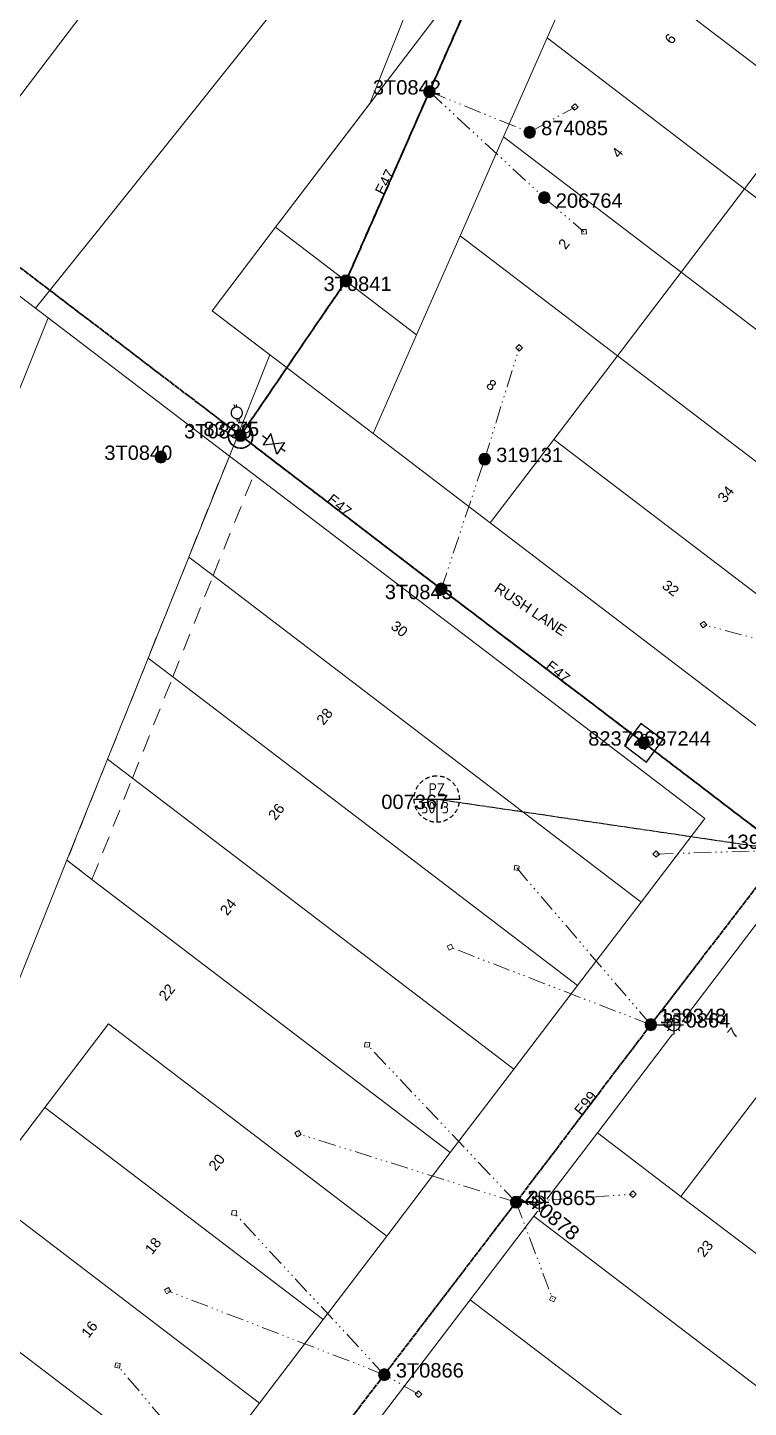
# Model space of a CAD drawing. Header units: metres. Extents: x 264899 to 270320, y 6185871 to 6191197.
# Drawn here: x 267938.5 to 268064.1, y 6186686.3 to 6186926.6 of the extents above; entities that cross this region are included whole.
import ezdxf
from ezdxf.enums import TextEntityAlignment as Align

# ---------------------------------------------------------------- set-up
doc = ezdxf.new("R2010")
doc.units = ezdxf.units.M
for name, pattern in [('Cable Exist OH', [1, 1, 0]), ('Dash', [5, 3, -2]), ('DASHED', [19.05, 12.7, -6.35]), ('PHANTOMX2', [6.6, 3, -0.75, 0.2, -0.75, 0.2, -0.75, 0.2, -0.75])]:
    doc.linetypes.add(name, pattern=pattern)
doc.layers.get('0').update_dxf_attribs({"color": 6})
for name, color, linetype, lineweight in [('_User_HV_Exist', 1, 'Continuous', 35), ('_User_LV_Exist', 5, 'Continuous', 35), ('Cadastre Easements_SP_EXT', 58, 'DASHED', 15), ('Cadastre Land Parcels_SP_EXT', 118, 'Continuous', 15), ('Cadastre Roads_SP_EXT', 218, 'Continuous', 15), ('Mains_HV_EXT', 13, 'Continuous', 25), ('Mains_LV_EXT', 163, 'Continuous', 25), ('Mains_SL_EXT', 131, 'Continuous', 25), ('Services_SP_EXT', 42, 'PHANTOMX2', 20)]:
    doc.layers.add(name, color=color, linetype=linetype, lineweight=lineweight)
for name, color, linetype in [('Equip_SL_EXT', 7, 'Continuous'), ('Equip_SP_HV_EXT', 7, 'Continuous'), ('Equip_SP_LV_EXT', 7, 'Continuous'), ('Equip_SP_SL_EXT', 7, 'Continuous'), ('SupportsOH_SP_TR_HV_LV_SL_EXT', 7, 'Continuous')]:
    doc.layers.add(name, color=color, linetype=linetype)
doc.layers.get('0').freeze()
doc.styles.add('iecARIAL', font='arial.ttf', dxfattribs={"height": 2})
doc.styles.add('IESYMBOL1', font='isocp.shx')
doc.styles.add('POLE_LABEL', font='arial.ttf', dxfattribs={"height": 2})
doc.styles.add('SL_LABEL', font='arial.ttf', dxfattribs={"height": 2})
doc.styles.add('SLCP_LABEL', font='arial.ttf', dxfattribs={"height": 2})
doc.styles.get("Standard").update_dxf_attribs({"font": 'arial.ttf'})

# ---------------------------------------------------------------- blocks, each defined once
blk = doc.blocks.new('LV_OH_LINKS_OPEN_EXT')
for p, q in [((-0.17, 4.97), (-0.17, 5.46)), ((0.17, 4.97), (0.17, 5.46)), ((-0.17, 3), (-0.17, 2.5)), ((0.17, 3), (0.17, 2.5))]:
    blk.add_line(p, q)
blk.add_lwpolyline([(0, 2.99, 1), (0, 4.98, 1)], format="xyb", close=True)
at = {"flags": 9}
for tag, p in [('ACTUAL_STATUS', (0, 0)), ('CONSTRUCTED_VOLTAGE', (0, -0.2)), ('OPERATING_VOLTAGE', (0, -0.6)), ('ORIENTATION', (0, -0.8)), ('OWNED_BY', (0, -1)), ('STATE', (0, -1.2)), ('SWITCH_TYPE', (0, -1.4)), ('NO_PHASES', (0, -0.4)), ('USAGE', (0, -1.6)), ('LEGEND', (0, -1.8)), ('NOTES', (0, -2))]:
    blk.add_attdef(tag, text='', height=0.2, dxfattribs=at).set_placement(p, align=Align.MIDDLE_LEFT)
at = {"flags": 1}
blk.add_attdef('Z', (0, 0), '', height=0.2, dxfattribs=at)
blk = doc.blocks.new('SL_LANTERN_EXT')
at = {"flags": 9}
for tag, p in [('LRATECODE', (-7.4, 0)), ('LOUTREACHVOCAB', (-7.2, 0)), ('LOUTREACH', (-7, 0)), ('LANTNUMBER', (-6.6, 0)), ('LNEW', (-6.4, 0)), ('LMASTVOCAB', (-6.2, 0)), ('LMAST', (-6, 0)), ('LLAMPVOCAB', (-5.8, 0)), ('LLAMP', (-5.6, 0)), ('LEXIST', (-5.4, 0)), ('LCHARGE3PERCENT', (-5.2, 0)), ('LCHARGE3', (-5, 0)), ('LCHARGE2PERCENT', (-4.8, 0)), ('LCHARGE2', (-4.6, 0)), ('LCHARGE1PERCENT', (-4.4, 0)), ('LCHARGE1', (-4.2, 0)), ('LCATEGORY', (-4, 0)), ('LBRACKETVOCAB', (-3.8, 0)), ('LBRACKET', (-3.6, 0)), ('LKINGHEIGHT', (-3.4, 0)), ('CREPLACE', (-3.2, 0)), ('CREMOVE', (-3, 0)), ('CNUMBER', (-2.8, 0)), ('CNEW', (-2.6, 0)), ('CEXIST', (-2.4, 0)), ('USAGE', (-2.2, 0)), ('STATE', (-2, 0)), ('OWNED_BY', (-1.8, 0)), ('ORIENTATION', (-1.6, 0)), ('OPERATING_VOLTAGE', (-1.4, 0)), ('NO_PHASES', (-1.2, 0)), ('LANTERN_TYPE', (-1, 0)), ('LANTERN_PURPOSE', (-0.8, 0)), ('CONTROL_TYPE', (-0.6, 0)), ('CONSTRUCTED_VOLTAGE', (-0.4, 0))]:
    blk.add_attdef(tag, text='', height=0.001, rotation=270, dxfattribs=at).set_placement(p, align=Align.MIDDLE_LEFT)
at = {"style": 'SL_LABEL', "flags": 9}
blk.add_attdef('STREET_CODE', text='', height=0.001, rotation=270, dxfattribs=at).set_placement((0, 0), align=Align.MIDDLE_LEFT)
at = {"flags": 1}
blk.add_attdef('Z', (0, 0), '', height=0.001, rotation=270, dxfattribs=at)
at = {"width": 0.9}
blk.add_attdef('LNUMBER', text='', height=1, dxfattribs=at).set_placement((7, -1), align=Align.MIDDLE_LEFT)
at = {"flags": 9}
for tag, p in [('LREMOVE', (0, -7.6)), ('LREPLACE', (0, -7.8)), ('LTYPE', (0, -8)), ('LTYPEVOCAB', (0, -8.2)), ('LEGEND', (0, -8.4)), ('SUBURB', (0, -8.6)), ('STREETNAME', (0, -8.8)), ('LOCATION', (0, -9)), ('NOTES', (0, -9.2)), ('MAINTAINED_BY', (0, -9.86))]:
    blk.add_attdef(tag, text='', height=0.001, dxfattribs=at).set_placement(p, align=Align.MIDDLE_LEFT)
blk.add_attdef('OPERATED_BY', (0, -9.61), '', height=0.001, dxfattribs=at)
blk.add_wipeout([(5.69, 0), (5.06, -1.06), (4, -1.69), (2.94, -1.06), (2.31, 0), (2.94, 1.06), (4, 1.69), (5.06, 1.06)])
for p, q in [((0, 0), (4, 0)), ((2.94, 1.06), (3.2, 0.8)), ((4, 1.69), (4, 0)), ((5.06, 1.06), (4.8, 0.8)), ((2.94, -1.06), (3.2, -0.8)), ((4, 0), (5.69, 0)), ((4, 0), (4, -1.69)), ((5.06, -1.06), (4.8, -0.8))]:
    blk.add_line(p, q)
blk.add_circle((4, 0), 1.12)
blk = doc.blocks.new('CCP_EXT')
at = {"flags": 9}
blk.add_attdef('NOTES', text='', height=0.2, dxfattribs=at).set_placement((0, -2), align=Align.MIDDLE_LEFT)
blk.add_wipeout([(0, 0.57), (0.57, 0), (0, -0.57), (-0.57, 0)])
blk.add_lwpolyline([(-0.57, 0), (0, 0.57), (0.57, 0), (0, -0.57), (-0.57, 0)])
at = {"flags": 1}
blk.add_attdef('Z', (0, 0), '', height=0.2, dxfattribs=at)
at = {"flags": 9}
for tag, p in [('CCP_TYPE', (0, 0)), ('CONSTRUCTED_VOLTAGE', (0, -0.2)), ('OPERATING_VOLTAGE', (0, -0.6)), ('ORIENTATION', (0, -0.8)), ('OWNED_BY', (0, -1)), ('STATE', (0, -1.8)), ('NO_PHASES', (0, -0.4)), ('USAGE', (0, -1.2)), ('LEGEND', (0, -1.4)), ('LIFE_SUPPORT', (0, -1.6))]:
    blk.add_attdef(tag, text='', height=0.2, dxfattribs=at).set_placement(p, align=Align.MIDDLE_LEFT)
blk = doc.blocks.new('POLE_EXT')
blk.add_hatch(color=256).paths.add_polyline_path([(-1, 0, 1), (1, 0, 1)])
blk.add_lwpolyline([(-1, 0, 1), (1, 0, 1)], format="xyb", close=True)
at = {"flags": 8}
blk.add_attdef('pNumber', text='', height=2, dxfattribs=at).set_placement((2.5, 2.5), align=Align.MIDDLE_CENTER)
at = {"style": 'POLE_LABEL', "flags": 9}
for tag, p in [('STRUCTURE_PLANT_NUMBER', (1.35, 0.03)), ('STREET_CODE', (1.35, -0.2))]:
    blk.add_attdef(tag, text='', height=0.2, dxfattribs=at).set_placement(p, align=Align.MIDDLE_LEFT)
at = {"flags": 9}
for tag, p in [('OWNED_BY', (1.35, -0.4)), ('SPECIAL_USE', (1.35, -0.8)), ('STATE', (1.35, -1)), ('cLV', (1.35, -1.4)), ('hDepth', (1.35, -1.6)), ('hDia', (1.35, -1.8)), ('cHV', (1.35, -2)), ('PARENT', (1.35, -0.6)), ('USAGE', (1.35, -1.2)), ('LBRACKET', (1.35, -2.2)), ('LExisting', (1.35, -2.4)), ('cLinedev', (1.35, -3.4)), ('pExisting', (1.35, -3.8)), ('pFooting', (1.35, -4.4)), ('pNew', (1.35, -4.6)), ('LANTNUMBER', (1.35, -2.6)), ('LOther', (1.35, -2.8)), ('LRemove', (1.35, -3)), ('LEGEND', (1.35, -3.2)), ('LOCATION', (1.35, -3.6)), ('PFNUMBER', (1.35, -4)), ('NEWPFNUMBER', (1.35, -4.2)), ('pRelocate', (1.35, -5)), ('pRemove', (1.35, -5.2)), ('pReplace', (1.35, -5.4)), ('pStay', (1.35, -5.6)), ('pType', (1.35, -5.8)), ('cspan', (1.35, -6)), ('STREETNAME', (1.35, -6.2)), ('SUBURB', (1.35, -6.4)), ('OPERATED_BY', (1.36, -7.01)), ('NOTES', (1.35, -6.6)), ('MAINTAINED_BY', (1.36, -6.81))]:
    blk.add_attdef(tag, text='', height=0.2, dxfattribs=at).set_placement(p, align=Align.MIDDLE_LEFT)
at = {"flags": 1}
blk.add_attdef('Z', (1.35, -7.33), '', height=0.2, dxfattribs=at)
blk = doc.blocks.new('HV_DOF_CLOSED_EXT')
for p, q in [((0, 7.9), (0, 6.94)), ((0, 4.06), (0, 3.1))]:
    blk.add_line(p, q)
blk.add_lwpolyline([(-1.2, 4.06), (1.2, 4.06), (-1.2, 6.94), (1.2, 6.94)], close=True)
for tag, height, flags, p in [('ASSET_NUM', 2.5, 8, (2, 2)), ('STREET_CODE', 0.2, 9, (1.5, 0)), ('ACTUAL_STATUS', 0.2, 9, (1.5, -0.2)), ('CONSTRUCTED_VOLTAGE', 0.2, 9, (1.5, -0.4)), ('OPERATING_VOLTAGE', 0.2, 9, (1.5, -0.8)), ('ORIENTATION', 0.2, 9, (1.5, -1)), ('OWNED_BY', 0.2, 9, (1.5, -1.2)), ('OPERATED_BY', 0.2, 9, (1.5, -1.4)), ('STATE', 0.2, 9, (1.5, -1.8)), ('SWITCH_TYPE', 0.2, 9, (1.5, -2)), ('NO_PHASES', 0.2, 9, (1.5, -0.6)), ('MAINTAINED_BY', 0.2, 9, (1.5, -1.6)), ('USAGE', 0.2, 9, (1.5, -2.2)), ('LEGEND', 0.2, 9, (1.5, -2.4)), ('STREETNAME', 0.2, 9, (1.5, -2.8)), ('SUBURB', 0.2, 9, (1.5, -3)), ('Z', 0.2, 1, (1.5, -3.6)), ('LOCATION', 0.2, 9, (1.5, -2.6)), ('NOTES', 0.2, 9, (1.5, -3.2)), ('LABEL_ALIGNMENT', 0.2, 9, (1.5, -3.4))]:
    blk.add_attdef(tag, text='', height=height, dxfattribs=dict(flags=flags)).set_placement(p, align=Align.MIDDLE_LEFT)
blk = doc.blocks.new('HV_LOAD_BREAK_EXT')
blk.add_lwpolyline([(-2.4, -2.4), (2.4, -2.4), (2.4, 2.4), (-2.4, 2.4)], close=True)
at = {"insert": (-1.1, 0.99), "char_height": 2, "width": 2.9628, "attachment_point": 1}
blk.add_mtext('{\\Fisocp|c0;LB}', dxfattribs=at)
for tag, height, flags, p in [('ASSET_NUM', 2.5, 8, (2, 2)), ('STREET_CODE', 0.2, 9, (1.5, 0)), ('ACTUAL_STATUS', 0.2, 9, (1.5, -0.2)), ('CONSTRUCTED_VOLTAGE', 0.2, 9, (1.5, -0.4)), ('OPERATING_VOLTAGE', 0.2, 9, (1.5, -0.8)), ('ORIENTATION', 0.2, 9, (1.5, -1)), ('OWNED_BY', 0.2, 9, (1.5, -1.2)), ('OPERATED_BY', 0.2, 9, (1.5, -1.4)), ('STATE', 0.2, 9, (1.5, -1.8)), ('SWITCH_TYPE', 0.2, 9, (1.5, -2)), ('NO_PHASES', 0.2, 9, (1.5, -0.6)), ('MAINTAINED_BY', 0.2, 9, (1.5, -1.6)), ('USAGE', 0.2, 9, (1.5, -2.2)), ('LEGEND', 0.2, 9, (1.5, -2.4)), ('STREETNAME', 0.2, 9, (1.5, -2.8)), ('SUBURB', 0.2, 9, (1.5, -3)), ('Z', 0.2, 1, (1.5, -3.6)), ('LOCATION', 0.2, 9, (1.5, -2.6)), ('NOTES', 0.2, 9, (1.5, -3.2)), ('LABEL_ALIGNMENT', 0.2, 9, (1.5, -3.4))]:
    blk.add_attdef(tag, text='', height=height, dxfattribs=dict(flags=flags)).set_placement(p, align=Align.MIDDLE_LEFT)
blk = doc.blocks.new('SLCP_ZELL_EXT')
at = {"flags": 8}
blk.add_attdef('ASSET_NUM', text='', height=2, dxfattribs=at).set_placement((0, 6), align=Align.MIDDLE_CENTER)
for tag, flags, p in [('CONSTRUCTED_VOLTAGE', 9, (0.25, -0.5)), ('CONTROL_TYPE', 9, (0.25, -0.7)), ('OPERATING_VOLTAGE', 9, (0.25, -1.1)), ('ORIENTATION', 9, (0.25, -1.3)), ('OWNED_BY', 9, (0.25, -1.5)), ('OPERATED_BY', 9, (0.25, -1.7)), ('NO_PHASES', 9, (0.25, -0.9)), ('MAINTAINED_BY', 9, (0.25, -1.9)), ('USAGE', 9, (0.25, -2.1)), ('LOCATION', 9, (0.25, -2.3)), ('NOTES', 9, (0.25, -2.5)), ('AMP_RATING', 9, (0.25, -3.3)), ('STATE', 9, (0.25, -2.7)), ('STREETNAME', 9, (0.25, -2.9)), ('SUBURB', 9, (0.25, -3.1)), ('Z', 1, (0.25, -3.5))]:
    blk.add_attdef(tag, text='', height=0.2, dxfattribs=dict(flags=flags)).set_placement(p, align=Align.MIDDLE_LEFT)
blk.add_wipeout([(-0.05, 4), (-0.15, 4), (-0.25, 3.99), (-0.34, 3.99), (-0.44, 3.98), (-0.54, 3.96), (-0.64, 3.95), (-0.73, 3.93), (-0.83, 3.91), (-0.92, 3.89), (-1.02, 3.87), (-1.11, 3.84), (-1.21, 3.81), (-1.3, 3.78), (-1.39, 3.75), (-1.49, 3.71), (-1.58, 3.68), (-1.67, 3.64), (-1.75, 3.59), (-1.84, 3.55), (-1.93, 3.5), (-2.01, 3.46), (-2.1, 3.41), (-2.18, 3.35), (-2.26, 3.3), (-2.34, 3.24), (-2.42, 3.18), (-2.5, 3.12), (-2.58, 3.06), (-2.65, 3), (-2.72, 2.93), (-2.79, 2.86), (-2.86, 2.79), (-2.93, 2.72), (-3, 2.65), (-3.06, 2.58), (-3.12, 2.5), (-3.18, 2.42), (-3.24, 2.34), (-3.3, 2.26), (-3.35, 2.18), (-3.41, 2.1), (-3.46, 2.01), (-3.5, 1.93), (-3.55, 1.84), (-3.59, 1.75), (-3.64, 1.67), (-3.68, 1.58), (-3.71, 1.49), (-3.75, 1.39), (-3.78, 1.3), (-3.81, 1.21), (-3.84, 1.11), (-3.87, 1.02), (-3.89, 0.92), (-3.91, 0.83), (-3.93, 0.73), (-3.95, 0.64), (-3.96, 0.54), (-3.98, 0.44), (-3.99, 0.34), (-3.99, 0.25), (-4, 0.15), (-4, 0.05), (-4, -0.05), (-4, -0.15), (-3.99, -0.25), (-3.99, -0.34), (-3.98, -0.44), (-3.96, -0.54), (-3.95, -0.64), (-3.93, -0.73), (-3.91, -0.83), (-3.89, -0.92), (-3.87, -1.02), (-3.84, -1.11), (-3.81, -1.21), (-3.78, -1.3), (-3.75, -1.39), (-3.71, -1.49), (-3.68, -1.58), (-3.64, -1.67), (-3.59, -1.75), (-3.55, -1.84), (-3.5, -1.93), (-3.46, -2.01), (-3.41, -2.1), (-3.35, -2.18), (-3.3, -2.26), (-3.24, -2.34), (-3.18, -2.42), (-3.12, -2.5), (-3.06, -2.58), (-3, -2.65), (-2.93, -2.72), (-2.86, -2.79), (-2.79, -2.86), (-2.72, -2.93), (-2.65, -3), (-2.58, -3.06), (-2.5, -3.12), (-2.42, -3.18), (-2.34, -3.24), (-2.26, -3.3), (-2.18, -3.35), (-2.1, -3.41), (-2.01, -3.46), (-1.93, -3.5), (-1.84, -3.55), (-1.75, -3.59), (-1.67, -3.64), (-1.58, -3.68), (-1.49, -3.71), (-1.39, -3.75), (-1.3, -3.78), (-1.21, -3.81), (-1.11, -3.84), (-1.02, -3.87), (-0.92, -3.89), (-0.83, -3.91), (-0.73, -3.93), (-0.64, -3.95), (-0.54, -3.96), (-0.44, -3.98), (-0.34, -3.99), (-0.25, -3.99), (-0.15, -4), (-0.05, -4), (0.05, -4), (0.15, -4), (0.25, -3.99), (0.34, -3.99), (0.44, -3.98), (0.54, -3.96), (0.64, -3.95), (0.73, -3.93), (0.83, -3.91), (0.92, -3.89), (1.02, -3.87), (1.11, -3.84), (1.21, -3.81), (1.3, -3.78), (1.39, -3.75), (1.49, -3.71), (1.58, -3.68), (1.67, -3.64), (1.75, -3.59), (1.84, -3.55), (1.93, -3.5), (2.01, -3.46), (2.1, -3.41), (2.18, -3.35), (2.26, -3.3), (2.34, -3.24), (2.42, -3.18), (2.5, -3.12), (2.58, -3.06), (2.65, -3), (2.72, -2.93), (2.79, -2.86), (2.86, -2.79), (2.93, -2.72), (3, -2.65), (3.06, -2.58), (3.12, -2.5), (3.18, -2.42), (3.24, -2.34), (3.3, -2.26), (3.35, -2.18), (3.41, -2.1), (3.46, -2.01), (3.5, -1.93), (3.55, -1.84), (3.59, -1.75), (3.64, -1.67), (3.68, -1.58), (3.71, -1.49), (3.75, -1.39), (3.78, -1.3), (3.81, -1.21), (3.84, -1.11), (3.87, -1.02), (3.89, -0.92), (3.91, -0.83), (3.93, -0.73), (3.95, -0.64), (3.96, -0.54), (3.98, -0.44), (3.99, -0.34), (3.99, -0.25), (4, -0.15), (4, -0.05), (4, 0.05), (4, 0.15), (3.99, 0.25), (3.99, 0.34), (3.98, 0.44), (3.96, 0.54), (3.95, 0.64), (3.93, 0.73), (3.91, 0.83), (3.89, 0.92), (3.87, 1.02), (3.84, 1.11), (3.81, 1.21), (3.78, 1.3), (3.75, 1.39), (3.71, 1.49), (3.68, 1.58), (3.64, 1.67), (3.59, 1.75), (3.55, 1.84), (3.5, 1.93), (3.46, 2.01), (3.41, 2.1), (3.35, 2.18), (3.3, 2.26), (3.24, 2.34), (3.18, 2.42), (3.12, 2.5), (3.06, 2.58), (3, 2.65), (2.93, 2.72), (2.86, 2.79), (2.79, 2.86), (2.72, 2.93), (2.65, 3), (2.58, 3.06), (2.5, 3.12), (2.42, 3.18), (2.34, 3.24), (2.26, 3.3), (2.18, 3.35), (2.1, 3.41), (2.01, 3.46), (1.93, 3.5), (1.84, 3.55), (1.75, 3.59), (1.67, 3.64), (1.58, 3.68), (1.49, 3.71), (1.39, 3.75), (1.3, 3.78), (1.21, 3.81), (1.11, 3.84), (1.02, 3.87), (0.92, 3.89), (0.83, 3.91), (0.73, 3.93), (0.64, 3.95), (0.54, 3.96), (0.44, 3.98), (0.34, 3.99), (0.25, 3.99), (0.15, 4), (0.05, 4)])
for p, q in [((-4, 0), (4, 0)), ((0, 0), (0, -4))]:
    blk.add_line(p, q)
at = {"linetype": 'Dash', "ltscale": 0.25, "flags": 128}
blk.add_lwpolyline([(-0.05, 4), (-0.15, 4), (-0.25, 3.99), (-0.34, 3.99), (-0.44, 3.98), (-0.54, 3.96), (-0.64, 3.95), (-0.73, 3.93), (-0.83, 3.91), (-0.92, 3.89), (-1.02, 3.87), (-1.11, 3.84), (-1.21, 3.81), (-1.3, 3.78), (-1.39, 3.75), (-1.49, 3.71), (-1.58, 3.68), (-1.67, 3.64), (-1.75, 3.59), (-1.84, 3.55), (-1.93, 3.5), (-2.01, 3.46), (-2.1, 3.41), (-2.18, 3.35), (-2.26, 3.3), (-2.34, 3.24), (-2.42, 3.18), (-2.5, 3.12), (-2.58, 3.06), (-2.65, 3), (-2.72, 2.93), (-2.79, 2.86), (-2.86, 2.79), (-2.93, 2.72), (-3, 2.65), (-3.06, 2.58), (-3.12, 2.5), (-3.18, 2.42), (-3.24, 2.34), (-3.3, 2.26), (-3.35, 2.18), (-3.41, 2.1), (-3.46, 2.01), (-3.5, 1.93), (-3.55, 1.84), (-3.59, 1.75), (-3.64, 1.67), (-3.68, 1.58), (-3.71, 1.49), (-3.75, 1.39), (-3.78, 1.3), (-3.81, 1.21), (-3.84, 1.11), (-3.87, 1.02), (-3.89, 0.92), (-3.91, 0.83), (-3.93, 0.73), (-3.95, 0.64), (-3.96, 0.54), (-3.98, 0.44), (-3.99, 0.34), (-3.99, 0.25), (-4, 0.15), (-4, 0.05), (-4, -0.05), (-4, -0.15), (-3.99, -0.25), (-3.99, -0.34), (-3.98, -0.44), (-3.96, -0.54), (-3.95, -0.64), (-3.93, -0.73), (-3.91, -0.83), (-3.89, -0.92), (-3.87, -1.02), (-3.84, -1.11), (-3.81, -1.21), (-3.78, -1.3), (-3.75, -1.39), (-3.71, -1.49), (-3.68, -1.58), (-3.64, -1.67), (-3.59, -1.75), (-3.55, -1.84), (-3.5, -1.93), (-3.46, -2.01), (-3.41, -2.1), (-3.35, -2.18), (-3.3, -2.26), (-3.24, -2.34), (-3.18, -2.42), (-3.12, -2.5), (-3.06, -2.58), (-3, -2.65), (-2.93, -2.72), (-2.86, -2.79), (-2.79, -2.86), (-2.72, -2.93), (-2.65, -3), (-2.58, -3.06), (-2.5, -3.12), (-2.42, -3.18), (-2.34, -3.24), (-2.26, -3.3), (-2.18, -3.35), (-2.1, -3.41), (-2.01, -3.46), (-1.93, -3.5), (-1.84, -3.55), (-1.75, -3.59), (-1.67, -3.64), (-1.58, -3.68), (-1.49, -3.71), (-1.39, -3.75), (-1.3, -3.78), (-1.21, -3.81), (-1.11, -3.84), (-1.02, -3.87), (-0.92, -3.89), (-0.83, -3.91), (-0.73, -3.93), (-0.64, -3.95), (-0.54, -3.96), (-0.44, -3.98), (-0.34, -3.99), (-0.25, -3.99), (-0.15, -4), (-0.05, -4), (0.05, -4), (0.15, -4), (0.25, -3.99), (0.34, -3.99), (0.44, -3.98), (0.54, -3.96), (0.64, -3.95), (0.73, -3.93), (0.83, -3.91), (0.92, -3.89), (1.02, -3.87), (1.11, -3.84), (1.21, -3.81), (1.3, -3.78), (1.39, -3.75), (1.49, -3.71), (1.58, -3.68), (1.67, -3.64), (1.75, -3.59), (1.84, -3.55), (1.93, -3.5), (2.01, -3.46), (2.1, -3.41), (2.18, -3.35), (2.26, -3.3), (2.34, -3.24), (2.42, -3.18), (2.5, -3.12), (2.58, -3.06), (2.65, -3), (2.72, -2.93), (2.79, -2.86), (2.86, -2.79), (2.93, -2.72), (3, -2.65), (3.06, -2.58), (3.12, -2.5), (3.18, -2.42), (3.24, -2.34), (3.3, -2.26), (3.35, -2.18), (3.41, -2.1), (3.46, -2.01), (3.5, -1.93), (3.55, -1.84), (3.59, -1.75), (3.64, -1.67), (3.68, -1.58), (3.71, -1.49), (3.75, -1.39), (3.78, -1.3), (3.81, -1.21), (3.84, -1.11), (3.87, -1.02), (3.89, -0.92), (3.91, -0.83), (3.93, -0.73), (3.95, -0.64), (3.96, -0.54), (3.98, -0.44), (3.99, -0.34), (3.99, -0.25), (4, -0.15), (4, -0.05), (4, 0.05), (4, 0.15), (3.99, 0.25), (3.99, 0.34), (3.98, 0.44), (3.96, 0.54), (3.95, 0.64), (3.93, 0.73), (3.91, 0.83), (3.89, 0.92), (3.87, 1.02), (3.84, 1.11), (3.81, 1.21), (3.78, 1.3), (3.75, 1.39), (3.71, 1.49), (3.68, 1.58), (3.64, 1.67), (3.59, 1.75), (3.55, 1.84), (3.5, 1.93), (3.46, 2.01), (3.41, 2.1), (3.35, 2.18), (3.3, 2.26), (3.24, 2.34), (3.18, 2.42), (3.12, 2.5), (3.06, 2.58), (3, 2.65), (2.93, 2.72), (2.86, 2.79), (2.79, 2.86), (2.72, 2.93), (2.65, 3), (2.58, 3.06), (2.5, 3.12), (2.42, 3.18), (2.34, 3.24), (2.26, 3.3), (2.18, 3.35), (2.1, 3.41), (2.01, 3.46), (1.93, 3.5), (1.84, 3.55), (1.75, 3.59), (1.67, 3.64), (1.58, 3.68), (1.49, 3.71), (1.39, 3.75), (1.3, 3.78), (1.21, 3.81), (1.11, 3.84), (1.02, 3.87), (0.92, 3.89), (0.83, 3.91), (0.73, 3.93), (0.64, 3.95), (0.54, 3.96), (0.44, 3.98), (0.34, 3.99), (0.25, 3.99), (0.15, 4), (0.05, 4)], close=True, dxfattribs=at)
at = {"style": 'IESYMBOL1'}
for s, p in [('PZ', (0, 1.75)), ('50', (-1.5, -1.5)), ('3', (1.5, -1.5))]:
    blk.add_text(s, height=2, dxfattribs=at).set_placement(p, align=Align.MIDDLE_CENTER)

msp = doc.modelspace()

# ---------------------------------------------------------------- linework, layer by layer
at = {"layer": '_User_HV_Exist', "linetype": 'Cable Exist OH'}
for points in [[(267911.16, 6186904.21), (267935.29, 6186886.27), (267975.64, 6186855.55)], [(267975.64, 6186855.55), (268010.61, 6186828.8), (268045.87, 6186802.03)]]:
    msp.add_lwpolyline(points, dxfattribs=at)
at = {"layer": '_User_HV_Exist', "linetype": 'Continuous'}
for points in [[(267973.95, 6186856.85, 0.999999), (267977.41, 6186854.2)], [(267977.41, 6186854.2, 0.378445), (267976.88, 6186857.2)]]:
    msp.add_lwpolyline(points, format="xyb", dxfattribs=at)
at = {"layer": '_User_LV_Exist', "linetype": 'Cable Exist OH'}
for points in [[(268024.18, 6186951), (268008.54, 6186915.44)], [(268008.54, 6186915.44), (267994.02, 6186882.47), (267975.64, 6186855.55)], [(268010.61, 6186828.8), (267975.64, 6186855.55)], [(268045.87, 6186802.03), (268010.61, 6186828.8)], [(268000.69, 6186691.96), (267979.21, 6186663.89)]]:
    msp.add_lwpolyline(points, dxfattribs=at)
at = {"layer": 'Cadastre Easements_SP_EXT', "linetype": 'Dash'}
msp.add_lwpolyline([(267956.8, 6186795.87), (267963.83, 6186813.5), (267970.86, 6186831.14), (267977.95, 6186848.73), (267973.69, 6186851.97), (267966.62, 6186834.37), (267959.54, 6186816.77), (267952.47, 6186799.17), (267945.4, 6186781.56), (267949.76, 6186778.24), (267956.8, 6186795.87)], close=True, dxfattribs=at)
at = {"layer": 'Cadastre Land Parcels_SP_EXT', "linetype": 'Continuous'}
for points in [[(267951.37, 6186891.98), (268027.65, 6186987.38), (268104.55, 6187083.54), (268135.08, 6187122.3), (268099.25, 6187128.08), (267931.43, 6186907.18), (267924.18, 6186897.63), (267920.37, 6186892.61), (267939.94, 6186877.7), (267951.37, 6186891.98)], [(267980.72, 6186869.61), (267970.67, 6186877.27), (267981.75, 6186891.82), (267998.15, 6186913.36), (268027.65, 6186987.38), (267951.37, 6186891.98), (267939.94, 6186877.7), (267942.1, 6186876.05), (267973.69, 6186851.97), (267980.72, 6186869.61)], [(268085.61, 6186927.63), (268065.43, 6186943.03), (268063.4, 6186944.58), (268044.19, 6186959.24), (268036.61, 6186942.01), (268046.88, 6186934.18), (268054.11, 6186928.66), (268074.53, 6186913.08), (268085.61, 6186927.63)], [(268013.88, 6186890.33), (268021.46, 6186907.56), (268029.04, 6186924.79), (268036.61, 6186942.01), (268026.09, 6186950.04), (267981.75, 6186891.82), (268006.31, 6186873.11), (268013.88, 6186890.33)], [(268074.53, 6186913.08), (268054.11, 6186928.66), (268046.88, 6186934.18), (268036.61, 6186942.01), (268029.04, 6186924.79), (268063.45, 6186898.52), (268074.53, 6186913.08)], [(268063.45, 6186898.52), (268029.04, 6186924.79), (268021.46, 6186907.56), (268052.38, 6186883.97), (268063.45, 6186898.52)], [(268123.04, 6186876.11), (268074.53, 6186913.08), (268063.45, 6186898.52), (268111.96, 6186861.56), (268123.04, 6186876.11)], [(268052.38, 6186883.97), (268021.46, 6186907.56), (268013.88, 6186890.33), (268041.3, 6186869.42), (268052.38, 6186883.97)], [(268111.96, 6186861.56), (268063.45, 6186898.52), (268052.38, 6186883.97), (268100.87, 6186847.01), (268111.96, 6186861.56)], [(267942.1, 6186876.05), (267920.37, 6186892.61), (267916.28, 6186887.33), (267911.54, 6186881.09), (267886.86, 6186848.59), (267907.34, 6186833.33), (267911.53, 6186830.21), (267920.88, 6186823.24), (267942.1, 6186876.05)], [(268006.31, 6186873.11), (267981.75, 6186891.82), (267970.67, 6186877.27), (267998.73, 6186855.88), (268006.31, 6186873.11)], [(268030.22, 6186854.86), (268041.3, 6186869.42), (268013.88, 6186890.33), (268006.31, 6186873.11), (267998.73, 6186855.88), (268019.15, 6186840.31), (268030.22, 6186854.86)], [(268100.87, 6186847.01), (268052.38, 6186883.97), (268041.3, 6186869.42), (268089.79, 6186832.46), (268100.87, 6186847.01)], [(268089.79, 6186832.46), (268041.3, 6186869.42), (268030.22, 6186854.86), (268078.71, 6186817.91), (268089.79, 6186832.46)], [(268078.71, 6186817.91), (268030.22, 6186854.86), (268019.15, 6186840.31), (268067.63, 6186803.36), (268078.71, 6186817.91)], [(268056.52, 6186788.83), (268016.8, 6186819.12), (268005.36, 6186827.83), (267977.95, 6186848.73), (267973.69, 6186851.97), (267966.62, 6186834.37), (267970.86, 6186831.14), (268045.44, 6186774.29), (268056.52, 6186788.83)], [(268045.44, 6186774.29), (267970.86, 6186831.14), (267966.62, 6186834.37), (267959.54, 6186816.77), (267963.83, 6186813.5), (268034.35, 6186759.74), (268045.44, 6186774.29)], [(268034.35, 6186759.74), (267963.83, 6186813.5), (267959.54, 6186816.77), (267952.47, 6186799.17), (267956.8, 6186795.87), (268023.27, 6186745.19), (268034.35, 6186759.74)], [(268023.27, 6186745.19), (267956.8, 6186795.87), (267952.47, 6186799.17), (267945.4, 6186781.56), (267949.76, 6186778.24), (268012.18, 6186730.65), (268023.27, 6186745.19)], [(267949.76, 6186778.24), (267945.4, 6186781.56), (267926.68, 6186734.98), (267923.37, 6186726.76), (267916.29, 6186709.14), (267913.1, 6186701.19), (267919.36, 6186709.41), (267930.45, 6186723.96), (267941.53, 6186738.51), (267952.62, 6186753.06), (268001.1, 6186716.1), (268012.18, 6186730.65), (267949.76, 6186778.24)], [(268085.61, 6186766.66), (268071.07, 6186777.75), (268037.81, 6186734.11), (268052.36, 6186723.02), (268085.61, 6186766.66)], [(268100.16, 6186755.57), (268085.61, 6186766.66), (268052.36, 6186723.02), (268066.9, 6186711.94), (268100.16, 6186755.57)], [(268001.1, 6186716.1), (267952.62, 6186753.06), (267941.53, 6186738.51), (267990.01, 6186701.55), (268001.1, 6186716.1)], [(267990.01, 6186701.55), (267941.53, 6186738.51), (267930.45, 6186723.96), (267978.93, 6186687.01), (267990.01, 6186701.55)], [(268082.81, 6186699.81), (268066.9, 6186711.94), (268052.36, 6186723.02), (268037.81, 6186734.11), (268026.73, 6186719.56), (268071.72, 6186685.26), (268082.81, 6186699.81)], [(267978.93, 6186687.01), (267930.45, 6186723.96), (267919.36, 6186709.41), (267967.84, 6186672.46), (267978.93, 6186687.01)], [(268104.42, 6186660.34), (268071.72, 6186685.26), (268026.73, 6186719.56), (268015.64, 6186705.01), (268052.55, 6186676.88), (268090.95, 6186647.61), (268104.42, 6186660.34)], [(267967.84, 6186672.46), (267919.36, 6186709.41), (267913.1, 6186701.19), (267910.02, 6186693.54), (267956.76, 6186657.91), (267967.84, 6186672.46)], [(268052.55, 6186676.88), (268015.64, 6186705.01), (267993.48, 6186675.92), (268030.38, 6186647.79), (268052.55, 6186676.88)]]:
    msp.add_lwpolyline(points, close=True, dxfattribs=at)
msp.add_lwpolyline([(267902.83, 6186675.64), (267910.02, 6186693.54), (267913.1, 6186701.19), (267916.29, 6186709.14), (267923.37, 6186726.76), (267926.68, 6186734.98), (267945.4, 6186781.56), (267952.47, 6186799.17), (267959.54, 6186816.77), (267966.62, 6186834.37), (267973.69, 6186851.97), (267942.1, 6186876.05), (267920.88, 6186823.24), (267834.88, 6186609.24)], dxfattribs=at)
at = {"layer": 'Mains_HV_EXT', "linetype": 'Cable Exist OH'}
for points in [[(267911.16, 6186904.21), (267935.29, 6186886.27), (267975.64, 6186855.55)], [(267975.64, 6186855.55), (268010.61, 6186828.8), (268045.87, 6186802.03)]]:
    msp.add_lwpolyline(points, dxfattribs=at)
at = {"layer": 'Mains_HV_EXT', "linetype": 'Continuous'}
for points in [[(267973.95, 6186856.85, 0.999999), (267977.41, 6186854.2)], [(267977.41, 6186854.2, 0.378445), (267976.88, 6186857.2)]]:
    msp.add_lwpolyline(points, format="xyb", dxfattribs=at)
at = {"layer": 'Mains_LV_EXT', "linetype": 'Cable Exist OH'}
for points in [[(268024.18, 6186951), (268008.54, 6186915.44)], [(268008.54, 6186915.44), (267994.02, 6186882.47), (267975.64, 6186855.55)], [(268010.61, 6186828.8), (267975.64, 6186855.55)], [(268045.87, 6186802.03), (268010.61, 6186828.8)], [(268000.69, 6186691.96), (267979.21, 6186663.89)]]:
    msp.add_lwpolyline(points, dxfattribs=at)
at = {"layer": 'Services_SP_EXT'}
msp.add_lwpolyline([(268008.54, 6186915.44), (268028.56, 6186896.97)], dxfattribs=at)

# ---------------------------------------------------------------- block references
at = {"layer": 'Equip_SP_HV_EXT'}
ref = msp.add_blockref('HV_DOF_CLOSED_EXT', (267976.88, 6186857.2), dxfattribs=dict(at, rotation=235.941846734669))
ref.add_attrib('ASSET_NUM', '83375', dxfattribs={"layer": '0', "height": 2.5}).set_placement((267978.88, 6186857.95), align=Align.TOP_RIGHT)
ref = msp.add_blockref('HV_LOAD_BREAK_EXT', (268045.87, 6186802.03), dxfattribs=dict(at, rotation=53.27500801314375))
ref.add_attrib('ASSET_NUM', '87244', dxfattribs={"layer": '0', "height": 2.5}).set_placement((268047.87, 6186802.78), align=Align.MIDDLE_LEFT)
at = {"layer": 'Equip_SP_LV_EXT', "rotation": 9.453751822634556}
msp.add_blockref('LV_OH_LINKS_OPEN_EXT', (267975.64, 6186855.55), dxfattribs=at)
at = {"layer": 'Equip_SP_SL_EXT'}
ref = msp.add_blockref('SL_LANTERN_EXT', (268070.45, 6186783.3), dxfattribs=at)
ref.add_attrib('ASSET_NUM', '139343', dxfattribs={"layer": '0', "height": 2.5, "rotation": 0.1205, "style": 'iecARIAL'}).set_placement((268071.95, 6186784.8), align=Align.MIDDLE_RIGHT)
at = {"layer": 'SupportsOH_SP_TR_HV_LV_SL_EXT'}
ref = msp.add_blockref('POLE_EXT', (268008.54, 6186915.44), dxfattribs=at)
ref.add_attrib('ASSET_NUM', '3T0842', dxfattribs={"layer": '0', "height": 2.5, "style": 'POLE_LABEL'}).set_placement((268010.54, 6186916.19), align=Align.MIDDLE_RIGHT)
ref = msp.add_blockref('POLE_EXT', (268026.01, 6186908.36), dxfattribs=at)
ref.add_attrib('ASSET_NUM', '874085', dxfattribs={"layer": '0', "height": 2.5, "style": 'POLE_LABEL'}).set_placement((268028.01, 6186909.11), align=Align.MIDDLE_LEFT)
ref = msp.add_blockref('POLE_EXT', (268028.56, 6186896.97), dxfattribs=at)
ref.add_attrib('ASSET_NUM', '206764', dxfattribs={"layer": '0', "height": 2.5, "style": 'POLE_LABEL'}).set_placement((268030.56, 6186897.72), align=Align.TOP_LEFT)
ref = msp.add_blockref('POLE_EXT', (267994.02, 6186882.47), dxfattribs=at)
ref.add_attrib('ASSET_NUM', '3T0841', dxfattribs={"layer": '0', "height": 2.5, "style": 'POLE_LABEL'}).set_placement((267996.02, 6186883.22), align=Align.TOP_CENTER)
ref = msp.add_blockref('POLE_EXT', (267975.64, 6186855.55), dxfattribs=at)
ref.add_attrib('ASSET_NUM', '3T0839', dxfattribs={"layer": '0', "height": 2.5, "style": 'POLE_LABEL'}).set_placement((267977.64, 6186856.3), align=Align.MIDDLE_RIGHT)
ref = msp.add_blockref('POLE_EXT', (267961.75, 6186851.8), dxfattribs=at)
ref.add_attrib('ASSET_NUM', '3T0840', dxfattribs={"layer": '0', "height": 2.5, "style": 'POLE_LABEL'}).set_placement((267963.75, 6186852.55), align=Align.MIDDLE_RIGHT)
ref = msp.add_blockref('POLE_EXT', (268018.17, 6186851.42), dxfattribs=at)
ref.add_attrib('ASSET_NUM', '319131', dxfattribs={"layer": '0', "height": 2.5, "style": 'POLE_LABEL'}).set_placement((268020.17, 6186852.17), align=Align.MIDDLE_LEFT)
ref = msp.add_blockref('POLE_EXT', (268010.61, 6186828.8), dxfattribs=at)
ref.add_attrib('ASSET_NUM', '3T0845', dxfattribs={"layer": '0', "height": 2.5, "style": 'POLE_LABEL'}).set_placement((268012.61, 6186829.55), align=Align.TOP_RIGHT)
ref = msp.add_blockref('POLE_EXT', (268045.87, 6186802.03), dxfattribs=at)
ref.add_attrib('ASSET_NUM', '823726', dxfattribs={"layer": '0', "height": 2.5, "style": 'POLE_LABEL'}).set_placement((268047.87, 6186802.78), align=Align.MIDDLE_RIGHT)
ref = msp.add_blockref('POLE_EXT', (268000.69, 6186691.96), dxfattribs=at)
ref.add_attrib('ASSET_NUM', '3T0866', dxfattribs={"layer": '0', "height": 2.5, "style": 'POLE_LABEL'}).set_placement((268002.69, 6186692.71), align=Align.MIDDLE_LEFT)

# ---------------------------------------------------------------- texts
at = {"layer": 'Cadastre Land Parcels_SP_EXT'}
for s, rotation, p in [('6', 51.4796, (268050.77, 6186923.54)), ('4', 52.3542, (268041.58, 6186903.71)), ('2', 52.2862, (268032.26, 6186887.82)), ('8', 326.378, (268018.27, 6186863.99)), ('34', 51.34, (268060.01, 6186843.66)), ('32', 322.2256, (268048.93, 6186829.11)), ('30', 321.9377, (268001.66, 6186822.03)), ('28', 51.5651, (267990.11, 6186804.97)), ('26', 51.5633, (267981.71, 6186788.37)), ('24', 51.5651, (267973.31, 6186771.78)), ('22', 51.5633, (267962.64, 6186756.92)), ('7', 51.5631, (268061.71, 6186750.39)), ('20', 51.5654, (267971.32, 6186727.3)), ('18', 51.564, (267960.23, 6186712.76)), ('23', 51.5636, (268056.39, 6186712.28)), ('16', 51.5654, (267949.14, 6186698.21))]:
    msp.add_text(s, height=1.8, rotation=rotation, dxfattribs=at).set_placement(p)
at = {"layer": 'Cadastre Roads_SP_EXT'}
msp.add_text('RUSH LANE', height=1.8, rotation=326.3799, dxfattribs=at).set_placement((268019.68, 6186828.51))
at = {"layer": 'Mains_LV_EXT'}
for s, rotation, p in [('E47', 63.2533, (268000.57, 6186897.31)), ('E47', 320.7903, (267990.57, 6186844.13)), ('E47', 320.7903, (268028.64, 6186815.11)), ('E99', 50.4519, (268035.01, 6186736.96))]:
    msp.add_text(s, height=1.8, rotation=rotation, dxfattribs=at).set_placement(p)

# ---------------------------------------------------------------- next in the draw order: block references
at = {"layer": 'Equip_SL_EXT'}
ref = msp.add_blockref('SLCP_ZELL_EXT', (268009.82, 6186792.23), dxfattribs=at)
ref.add_attrib('ASSET_NUM', '007367', dxfattribs={"layer": '0', "height": 2.5, "style": 'SLCP_LABEL'}).set_placement((268011.82, 6186792.99), align=Align.TOP_RIGHT)
at = {"layer": 'Equip_SP_SL_EXT'}
ref = msp.add_blockref('SL_LANTERN_EXT', (268047.11, 6186752.92), dxfattribs=at)
ref.add_attrib('ASSET_NUM', '139348', dxfattribs={"layer": '0', "height": 2.5, "rotation": 0.24, "style": 'iecARIAL'}).set_placement((268048.61, 6186754.42), align=Align.MIDDLE_LEFT)
ref = msp.add_blockref('SL_LANTERN_EXT', (268023.65, 6186722), dxfattribs=at)
ref.add_attrib('ASSET_NUM', '170878', dxfattribs={"layer": '0', "height": 2.5, "rotation": 320.8419, "style": 'iecARIAL'}).set_placement((268025.15, 6186723.5), align=Align.MIDDLE_LEFT)
at = {"layer": 'Services_SP_EXT'}
for p, rotation in [((268033.87, 6186912.76), 355.9318629735381), ((268035.47, 6186891.03), 317.9196693550252), ((268056.29, 6186822.61), 175.0224766067624), ((268048.04, 6186782.65), 90.0000000000002), ((268023.75, 6186780.22), 126.2529547995673), ((268012.16, 6186766.42), 163.2938577436394), ((267997.7, 6186749.44), 129.7353559001), ((267985.65, 6186733.94), 168.0777824959366), ((268043.98, 6186723.39), 2.019812840707133), ((267974.52, 6186720.14), 128.8670065305903), ((267962.92, 6186706.59), 163.6990207559105), ((268030.01, 6186705.17), 289.2965533884406), ((267954.21, 6186693.57), 124.7663566854073)]:
    msp.add_blockref('CCP_EXT', p, dxfattribs=dict(at, rotation=rotation))
for p in [(268024.18, 6186870.82), (268006.66, 6186688.56)]:
    msp.add_blockref('CCP_EXT', p, dxfattribs=at)

# ---------------------------------------------------------------- next in the draw order: linework, layer by layer
at = {"layer": '_User_HV_Exist', "linetype": 'Cable Exist OH'}
for points in [[(267975.64, 6186855.55), (267994.02, 6186882.47), (268008.54, 6186915.44), (268024.18, 6186951)], [(268045.87, 6186802.03), (268102.49, 6186758.8)]]:
    msp.add_lwpolyline(points, dxfattribs=at)
at = {"layer": '_User_LV_Exist', "linetype": 'Cable Exist OH'}
for points in [[(268070.45, 6186783.3), (268045.87, 6186802.03), (268045.87, 6186802.03)], [(268070.45, 6186783.3), (268047.11, 6186752.92)], [(268047.11, 6186752.92), (268023.65, 6186722)], [(268023.65, 6186722), (268000.69, 6186691.96)]]:
    msp.add_lwpolyline(points, dxfattribs=at)
at = {"layer": 'Mains_HV_EXT', "linetype": 'Cable Exist OH'}
for points in [[(267975.64, 6186855.55), (267994.02, 6186882.47), (268008.54, 6186915.44), (268024.18, 6186951)], [(268045.87, 6186802.03), (268102.49, 6186758.8)]]:
    msp.add_lwpolyline(points, dxfattribs=at)
at = {"layer": 'Mains_LV_EXT', "linetype": 'Cable Exist OH'}
for points in [[(268070.45, 6186783.3), (268045.87, 6186802.03), (268045.87, 6186802.03)], [(268070.45, 6186783.3), (268047.11, 6186752.92)], [(268047.11, 6186752.92), (268023.65, 6186722)], [(268023.65, 6186722), (268000.69, 6186691.96)]]:
    msp.add_lwpolyline(points, dxfattribs=at)
at = {"layer": 'Mains_SL_EXT', "linetype": 'Cable Exist OH'}
for points in [[(268009.82, 6186792.23), (268070.45, 6186783.3)], [(268070.45, 6186783.3), (268047.11, 6186752.92)], [(268047.11, 6186752.92), (268023.65, 6186722)], [(268023.65, 6186722), (268000.69, 6186691.96), (267979.21, 6186663.89)]]:
    msp.add_lwpolyline(points, dxfattribs=at)
at = {"layer": 'Services_SP_EXT'}
for points in [[(268008.54, 6186915.44), (268026.01, 6186908.36), (268033.87, 6186912.76)], [(268028.56, 6186896.97), (268035.47, 6186891.03)], [(268010.61, 6186828.8), (268018.17, 6186851.42), (268024.18, 6186870.82)], [(268082.07, 6186815.72), (268056.29, 6186822.61)], [(268048.04, 6186782.65), (268070.45, 6186783.3), (268045.87, 6186802.03)], [(268047.11, 6186752.92), (268023.75, 6186780.22)], [(268047.11, 6186752.92), (268012.16, 6186766.42)], [(268023.65, 6186722), (267997.7, 6186749.44)], [(268023.65, 6186722), (267985.65, 6186733.94)], [(268023.65, 6186722), (268043.98, 6186723.39)], [(268023.65, 6186722), (268030.01, 6186705.17)], [(268000.69, 6186691.96), (267974.52, 6186720.14)], [(268000.69, 6186691.96), (267962.92, 6186706.59)], [(267979.21, 6186663.89), (267954.21, 6186693.57)], [(268006.66, 6186688.56), (268000.69, 6186691.96)]]:
    msp.add_lwpolyline(points, dxfattribs=at)

# ---------------------------------------------------------------- next in the draw order: block references
at = {"layer": 'SupportsOH_SP_TR_HV_LV_SL_EXT'}
ref = msp.add_blockref('POLE_EXT', (268047.11, 6186752.92), dxfattribs=at)
ref.add_attrib('ASSET_NUM', '3T0864', dxfattribs={"layer": '0', "height": 2.5, "style": 'POLE_LABEL'}).set_placement((268049.11, 6186753.67), align=Align.MIDDLE_LEFT)
ref = msp.add_blockref('POLE_EXT', (268023.65, 6186722), dxfattribs=at)
ref.add_attrib('ASSET_NUM', '3T0865', dxfattribs={"layer": '0', "height": 2.5, "style": 'POLE_LABEL'}).set_placement((268025.65, 6186722.75), align=Align.MIDDLE_LEFT)

doc.saveas('drawing.dxf')
